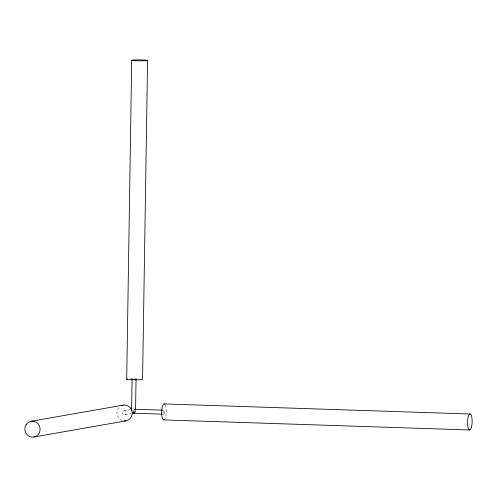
<?xml version="1.0" encoding="UTF-8"?>
<svg xmlns="http://www.w3.org/2000/svg" width="497" height="497" viewBox="0 0 497 497"><rect width="100%" height="100%" fill="white"/><g stroke="black" fill="none" stroke-linecap="round" stroke-linejoin="round"><path stroke-width="0.37" stroke-dasharray="2.48 1.86" d="M124.113 410.808L130.487 409.69M124.505 414.784A1.994 1.907 80 0 0 125.859 411.653A1.994 1.907 80 0 0 122.566 411.957A1.994 1.907 80 0 0 124.505 414.784L130.879 413.666M133.09 411.125L135.544 411.274L132.972 411.342M162.513 414.156L164.041 414.206M165.327 405.012A7.989 2.292 -88.1 0 1 164.892 418.841M130.456 378.832A7.989 0.46 0.9 0 1 139.042 378.975M122.113 420.505A7.989 7.635 80 0 1 119.504 406.919M134.028 410.18A1.994 0.572 -88.1 0 1 134.047 411.696M132.966 410.708A1.994 0.572 -88.1 0 1 133.034 410.224M135.302 410.497A1.994 1.907 80 0 1 135.265 412.019M164.464 413.603A1.994 0.572 -88.1 0 0 164.296 410.273A1.994 0.572 -88.1 0 0 163.532 412.752A1.994 0.572 -88.1 0 0 164.464 413.603"/><path stroke-width="0.75" d="M126.704 379.217L131.711 60.292M131.581 409.69L132.059 379.31M135.569 409.758L136.048 379.385M147.578 60.435L142.571 379.36A7.989 0.46 0.9 0 1 133.457 379.727A7.989 0.46 0.9 0 1 127.313 378.987M30.982 421.313L123.051 405.142M33.989 437L126.064 420.829M134.998 379.466L133.991 379.459M164.215 403.924L470.112 414.02M135.091 409.255L162.618 410.162M133.457 413.193L161.749 414.131M163.712 419.897L469.609 429.986M164.314 419.63A7.989 2.292 -88.1 0 1 161.668 411.876A7.989 2.292 -88.1 0 1 164.799 404.21M121.162 405.782A7.989 7.635 80 0 1 132.059 411.541A7.989 7.635 80 0 1 124.07 420.94M133.749 412.914A1.994 0.572 -88.1 0 1 133.066 412.628M135.004 412.46A1.994 1.907 80 0 1 132.736 412.988M133.817 409.217A1.994 1.907 80 0 1 134.296 409.373M134.724 409.652A1.994 1.907 80 0 1 135.066 410.037M471.299 427.668A7.989 2.292 -88.1 0 0 470.696 414.299A7.989 2.292 -88.1 0 0 467.578 424.034A7.989 2.292 -88.1 0 0 471.299 427.668M134.675 60.646A7.989 0.46 0.9 0 0 147.547 60.553A7.989 0.46 0.9 0 0 136.712 59.889A7.989 0.46 0.9 0 0 134.675 60.646M26.117 424.637A7.989 7.635 80 0 0 31.994 437.111A7.989 7.635 80 0 0 39.338 425.73A7.989 7.635 80 0 0 26.117 424.637"/></g></svg>
